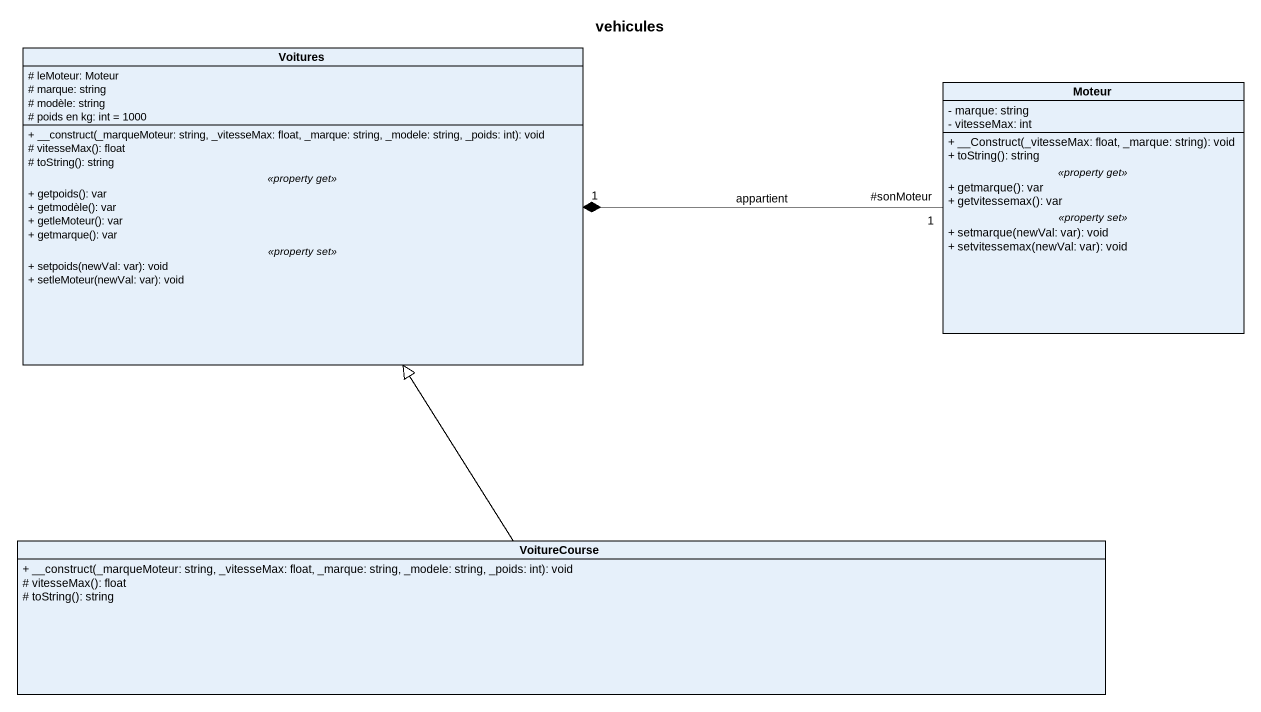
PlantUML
@startuml
title vehicules
hide circle
hide empty members
skinparam classAttributeIconSize 0
class Voitures {
  # leMoteur: Moteur
  # marque: string
  # modèle: string
  # poids en kg: int = 1000
  --
  + __construct(_marqueMoteur: string, _vitesseMax: float, _marque: string, _modele: string, _poids: int): void
  # vitesseMax(): float
  # toString(): string
  .. <<property get>> ..
  + getpoids(): var
  + getmodèle(): var
  + getleMoteur(): var
  + getmarque(): var
  .. <<property set>> ..
  + setpoids(newVal: var): void
  + setleMoteur(newVal: var): void
}
class Moteur {
  - marque: string
  - vitesseMax: int
  --
  + __Construct(_vitesseMax: float, _marque: string): void
  + toString(): string
  .. <<property get>> ..
  + getmarque(): var
  + getvitessemax(): var
  .. <<property set>> ..
  + setmarque(newVal: var): void
  + setvitessemax(newVal: var): void
}
class VoitureCourse {
  + __construct(_marqueMoteur: string, _vitesseMax: float, _marque: string, _modele: string, _poids: int): void
  # vitesseMax(): float
  # toString(): string
}
Moteur "#sonMoteur\n1" -left-* "1" Voitures : appartient
VoitureCourse -up-|> Voitures
@enduml
